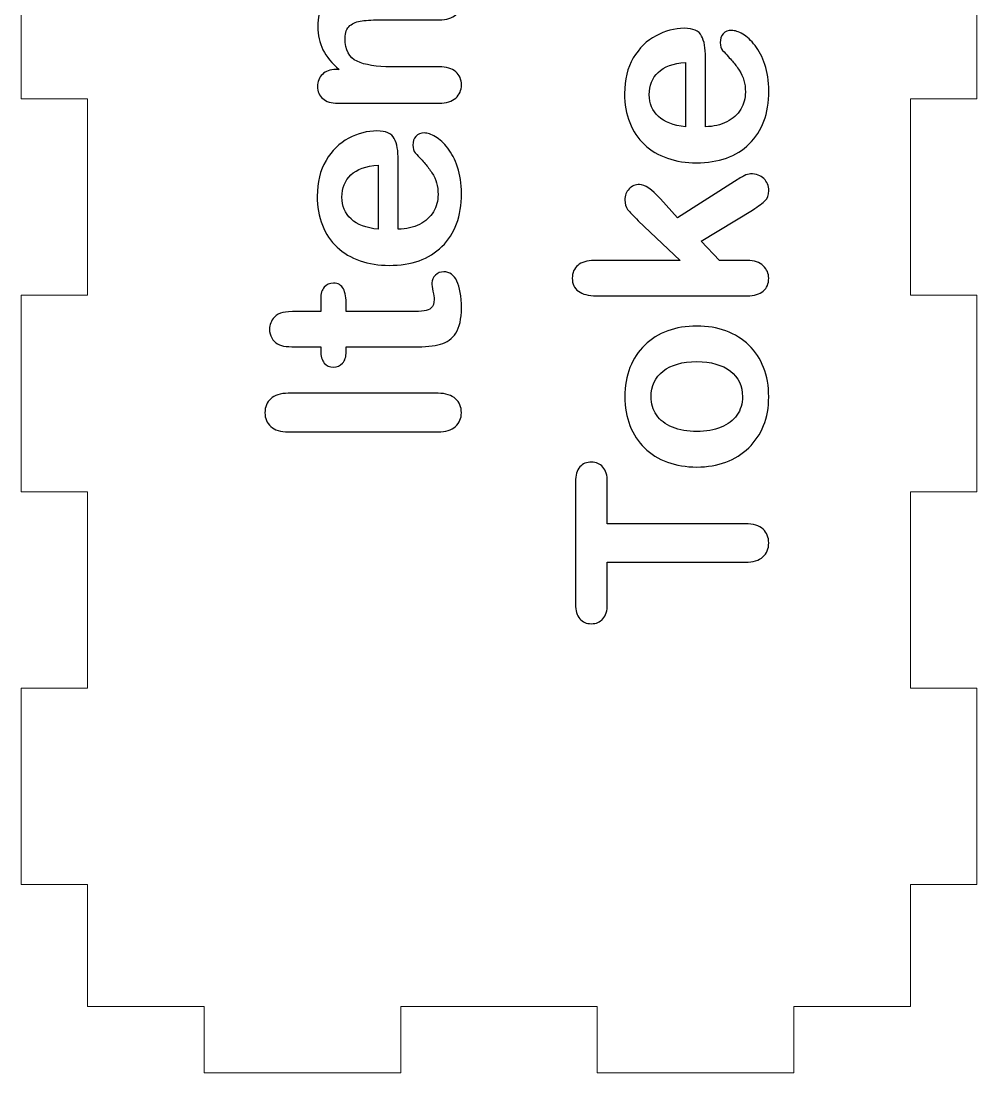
# Model space of a CAD drawing. Header units: inches. Extents: x -11.2 to 11.8, y -8.6 to 8.5.
# Drawn here: x -0.771 to 1.029, y 5.107 to 7.089 of the extents above; entities that cross this region are included whole.
import ezdxf

# ---------------------------------------------------------------- set-up
doc = ezdxf.new("R2010")
doc.units = ezdxf.units.IN
doc.header["$MEASUREMENT"] = 0
doc.layers.add('Tiny token holder', color=7, linetype='Continuous')

msp = doc.modelspace()

# ---------------------------------------------------------------- linework, layer by layer
at = {"layer": 'Tiny token holder', "color": 240, "lineweight": 9}
msp.add_open_spline([(-0.4259, 5.2321), (-0.4259, 5.2321), (-0.4259, 5.1071), (-0.4259, 5.1071), (-0.4259, 5.1071), (-0.4259, 5.1071), (-0.0559, 5.1071), (-0.0559, 5.1071), (-0.0559, 5.1071), (-0.0559, 5.1071), (-0.0559, 5.2321), (-0.0559, 5.2321), (-0.0559, 5.2321), (-0.0559, 5.2321), (0.3141, 5.2321), (0.3141, 5.2321), (0.3141, 5.2321), (0.3141, 5.2321), (0.3141, 5.1071), (0.3141, 5.1071), (0.3141, 5.1071), (0.3141, 5.1071), (0.6841, 5.1071), (0.6841, 5.1071), (0.6841, 5.1071), (0.6841, 5.1071), (0.6841, 5.2321), (0.6841, 5.2321), (0.6841, 5.2321), (0.6841, 5.2321), (0.9041, 5.2321), (0.9041, 5.2321), (0.9041, 5.2321), (0.9041, 5.2321), (0.9041, 5.4621), (0.9041, 5.4621), (0.9041, 5.4621), (0.9041, 5.4621), (1.0291, 5.4621), (1.0291, 5.4621), (1.0291, 5.4621), (1.0291, 5.4621), (1.0291, 5.8321), (1.0291, 5.8321), (1.0291, 5.8321), (1.0291, 5.8321), (0.9041, 5.8321), (0.9041, 5.8321), (0.9041, 5.8321), (0.9041, 5.8321), (0.9041, 6.2021), (0.9041, 6.2021), (0.9041, 6.2021), (0.9041, 6.2021), (1.0291, 6.2021), (1.0291, 6.2021), (1.0291, 6.2021), (1.0291, 6.2021), (1.0291, 6.5721), (1.0291, 6.5721), (1.0291, 6.5721), (1.0291, 6.5721), (0.9041, 6.5721), (0.9041, 6.5721), (0.9041, 6.5721), (0.9041, 6.5721), (0.9041, 6.9421), (0.9041, 6.9421), (0.9041, 6.9421), (0.9041, 6.9421), (1.0291, 6.9421), (1.0291, 6.9421), (1.0291, 6.9421), (1.0291, 6.9421), (1.0291, 7.3121), (1.0291, 7.3121), (1.0291, 7.3121), (1.0291, 7.3121), (0.9041, 7.3121), (0.9041, 7.3121), (0.9041, 7.3121), (0.9041, 7.3121), (0.9041, 7.6821), (0.9041, 7.6821), (0.9041, 7.6821), (0.9041, 7.6821), (1.0291, 7.6821), (1.0291, 7.6821), (1.0291, 7.6821), (1.0291, 7.6821), (1.0291, 8.0521), (1.0291, 8.0521), (1.0291, 8.0521), (1.0291, 8.0521), (0.9041, 8.0521), (0.9041, 8.0521), (0.9041, 8.0521), (0.9041, 8.0521), (0.9041, 8.2821), (0.9041, 8.2821), (0.9041, 8.2821), (0.9041, 8.2821), (0.6841, 8.2821), (0.6841, 8.2821), (0.6841, 8.2821), (0.6841, 8.2821), (0.6841, 8.4071), (0.6841, 8.4071), (0.6841, 8.4071), (0.6841, 8.4071), (0.3141, 8.4071), (0.3141, 8.4071), (0.3141, 8.4071), (0.3141, 8.4071), (0.3141, 8.2821), (0.3141, 8.2821), (0.3141, 8.2821), (0.3141, 8.2821), (-0.0559, 8.2821), (-0.0559, 8.2821), (-0.0559, 8.2821), (-0.0559, 8.2821), (-0.0559, 8.4071), (-0.0559, 8.4071), (-0.0559, 8.4071), (-0.0559, 8.4071), (-0.4259, 8.4071), (-0.4259, 8.4071), (-0.4259, 8.4071), (-0.4259, 8.4071), (-0.4259, 8.2821), (-0.4259, 8.2821), (-0.4259, 8.2821), (-0.4259, 8.2821), (-0.6459, 8.2821), (-0.6459, 8.2821), (-0.6459, 8.2821), (-0.6459, 8.2821), (-0.6459, 8.0521), (-0.6459, 8.0521), (-0.6459, 8.0521), (-0.6459, 8.0521), (-0.7709, 8.0521), (-0.7709, 8.0521), (-0.7709, 8.0521), (-0.7709, 8.0521), (-0.7709, 7.6821), (-0.7709, 7.6821), (-0.7709, 7.6821), (-0.7709, 7.6821), (-0.6459, 7.6821), (-0.6459, 7.6821), (-0.6459, 7.6821), (-0.6459, 7.6821), (-0.6459, 7.3121), (-0.6459, 7.3121), (-0.6459, 7.3121), (-0.6459, 7.3121), (-0.7709, 7.3121), (-0.7709, 7.3121), (-0.7709, 7.3121), (-0.7709, 7.3121), (-0.7709, 6.9421), (-0.7709, 6.9421), (-0.7709, 6.9421), (-0.7709, 6.9421), (-0.6459, 6.9421), (-0.6459, 6.9421), (-0.6459, 6.9421), (-0.6459, 6.9421), (-0.6459, 6.5721), (-0.6459, 6.5721), (-0.6459, 6.5721), (-0.6459, 6.5721), (-0.7709, 6.5721), (-0.7709, 6.5721), (-0.7709, 6.5721), (-0.7709, 6.5721), (-0.7709, 6.2021), (-0.7709, 6.2021), (-0.7709, 6.2021), (-0.7709, 6.2021), (-0.6459, 6.2021), (-0.6459, 6.2021), (-0.6459, 6.2021), (-0.6459, 6.2021), (-0.6459, 5.8321), (-0.6459, 5.8321), (-0.6459, 5.8321), (-0.6459, 5.8321), (-0.7709, 5.8321), (-0.7709, 5.8321), (-0.7709, 5.8321), (-0.7709, 5.8321), (-0.7709, 5.4621), (-0.7709, 5.4621), (-0.7709, 5.4621), (-0.7709, 5.4621), (-0.6459, 5.4621), (-0.6459, 5.4621), (-0.6459, 5.4621), (-0.6459, 5.4621), (-0.6459, 5.2321), (-0.6459, 5.2321), (-0.6459, 5.2321), (-0.6459, 5.2321), (-0.4259, 5.2321), (-0.4259, 5.2321)], degree=3, knots=[0, 0, 0, 0, 0.018868, 0.018868, 0.018868, 0.018868, 0.037736, 0.037736, 0.037736, 0.037736, 0.056604, 0.056604, 0.056604, 0.056604, 0.075472, 0.075472, 0.075472, 0.075472, 0.09434, 0.09434, 0.09434, 0.09434, 0.113208, 0.113208, 0.113208, 0.113208, 0.132075, 0.132075, 0.132075, 0.132075, 0.150943, 0.150943, 0.150943, 0.150943, 0.169811, 0.169811, 0.169811, 0.169811, 0.188679, 0.188679, 0.188679, 0.188679, 0.207547, 0.207547, 0.207547, 0.207547, 0.226415, 0.226415, 0.226415, 0.226415, 0.245283, 0.245283, 0.245283, 0.245283, 0.264151, 0.264151, 0.264151, 0.264151, 0.283019, 0.283019, 0.283019, 0.283019, 0.301887, 0.301887, 0.301887, 0.301887, 0.320755, 0.320755, 0.320755, 0.320755, 0.339623, 0.339623, 0.339623, 0.339623, 0.358491, 0.358491, 0.358491, 0.358491, 0.377358, 0.377358, 0.377358, 0.377358, 0.396226, 0.396226, 0.396226, 0.396226, 0.415094, 0.415094, 0.415094, 0.415094, 0.433962, 0.433962, 0.433962, 0.433962, 0.45283, 0.45283, 0.45283, 0.45283, 0.471698, 0.471698, 0.471698, 0.471698, 0.490566, 0.490566, 0.490566, 0.490566, 0.509434, 0.509434, 0.509434, 0.509434, 0.528302, 0.528302, 0.528302, 0.528302, 0.54717, 0.54717, 0.54717, 0.54717, 0.566038, 0.566038, 0.566038, 0.566038, 0.584906, 0.584906, 0.584906, 0.584906, 0.603774, 0.603774, 0.603774, 0.603774, 0.622642, 0.622642, 0.622642, 0.622642, 0.641509, 0.641509, 0.641509, 0.641509, 0.660377, 0.660377, 0.660377, 0.660377, 0.679245, 0.679245, 0.679245, 0.679245, 0.698113, 0.698113, 0.698113, 0.698113, 0.716981, 0.716981, 0.716981, 0.716981, 0.735849, 0.735849, 0.735849, 0.735849, 0.754717, 0.754717, 0.754717, 0.754717, 0.773585, 0.773585, 0.773585, 0.773585, 0.792453, 0.792453, 0.792453, 0.792453, 0.811321, 0.811321, 0.811321, 0.811321, 0.830189, 0.830189, 0.830189, 0.830189, 0.849057, 0.849057, 0.849057, 0.849057, 0.867925, 0.867925, 0.867925, 0.867925, 0.886792, 0.886792, 0.886792, 0.886792, 0.90566, 0.90566, 0.90566, 0.90566, 0.924528, 0.924528, 0.924528, 0.924528, 0.943396, 0.943396, 0.943396, 0.943396, 0.962264, 0.962264, 0.962264, 0.962264, 1, 1, 1, 1], dxfattribs=at)
at = {"layer": 'Tiny token holder', "color": 250}
for points, knots in [([(-0.0723, 7.1595), (-0.0723, 7.1595), (0.0163, 7.1595), (0.0163, 7.1595), (0.0163, 7.1595), (0.0303, 7.1595), (0.0408, 7.1563), (0.0478, 7.15), (0.0478, 7.15), (0.0548, 7.1437), (0.0583, 7.1352), (0.0583, 7.1249), (0.0583, 7.1249), (0.0583, 7.1148), (0.0548, 7.1067), (0.0478, 7.1004), (0.0478, 7.1004), (0.0408, 7.0942), (0.0303, 7.091), (0.0163, 7.091), (0.0163, 7.091), (0.0163, 7.091), (-0.0898, 7.091), (-0.0898, 7.091), (-0.0898, 7.091), (-0.1067, 7.091), (-0.1197, 7.0904), (-0.1289, 7.0892), (-0.1289, 7.0892), (-0.1382, 7.0882), (-0.1458, 7.0851), (-0.1518, 7.08), (-0.1518, 7.08), (-0.1577, 7.0749), (-0.1607, 7.067), (-0.1607, 7.056), (-0.1607, 7.056), (-0.1607, 7.0342), (-0.1532, 7.0198), (-0.1382, 7.0129), (-0.1382, 7.0129), (-0.1233, 7.006), (-0.1018, 7.0025), (-0.0738, 7.0025), (-0.0738, 7.0025), (-0.0738, 7.0025), (0.0163, 7.0025), (0.0163, 7.0025), (0.0163, 7.0025), (0.0302, 7.0025), (0.0407, 6.9993), (0.0477, 6.9931), (0.0477, 6.9931), (0.0548, 6.9868), (0.0583, 6.9786), (0.0583, 6.9684), (0.0583, 6.9684), (0.0583, 6.9583), (0.0548, 6.9501), (0.0477, 6.9437), (0.0477, 6.9437), (0.0407, 6.9372), (0.0302, 6.934), (0.0163, 6.934), (0.0163, 6.934), (0.0163, 6.934), (-0.1743, 6.934), (-0.1743, 6.934), (-0.1743, 6.934), (-0.1868, 6.934), (-0.1964, 6.9369), (-0.2029, 6.9427), (-0.2029, 6.9427), (-0.2094, 6.9484), (-0.2127, 6.956), (-0.2127, 6.9654), (-0.2127, 6.9654), (-0.2127, 6.9746), (-0.2096, 6.9822), (-0.2035, 6.9882), (-0.2035, 6.9882), (-0.1974, 6.9943), (-0.189, 6.9974), (-0.1783, 6.9974), (-0.1783, 6.9974), (-0.1783, 6.9974), (-0.1719, 6.9974), (-0.1719, 6.9974), (-0.1719, 6.9974), (-0.1858, 7.0089), (-0.1959, 7.0213), (-0.2024, 7.0345), (-0.2024, 7.0345), (-0.2089, 7.0477), (-0.2122, 7.0623), (-0.2122, 7.0784), (-0.2122, 7.0784), (-0.2122, 7.0952), (-0.2088, 7.1096), (-0.2022, 7.1217), (-0.2022, 7.1217), (-0.1955, 7.1337), (-0.1854, 7.1437), (-0.1719, 7.1514), (-0.1719, 7.1514), (-0.1856, 7.1627), (-0.1957, 7.1747), (-0.2023, 7.1876), (-0.2023, 7.1876), (-0.2088, 7.2004), (-0.2122, 7.2147), (-0.2122, 7.2303), (-0.2122, 7.2303), (-0.2122, 7.2486), (-0.2086, 7.2642), (-0.2014, 7.2774), (-0.2014, 7.2774), (-0.1943, 7.2906), (-0.184, 7.3005), (-0.1707, 7.307), (-0.1707, 7.307), (-0.1587, 7.3127), (-0.1397, 7.3155), (-0.1138, 7.3155), (-0.1138, 7.3155), (-0.1138, 7.3155), (0.0163, 7.3155), (0.0163, 7.3155), (0.0163, 7.3155), (0.0303, 7.3155), (0.0408, 7.3123), (0.0478, 7.306), (0.0478, 7.306), (0.0548, 7.2997), (0.0583, 7.2912), (0.0583, 7.2809), (0.0583, 7.2809), (0.0583, 7.2708), (0.0548, 7.2626), (0.0477, 7.2562), (0.0477, 7.2562), (0.0407, 7.2497), (0.0302, 7.2465), (0.0163, 7.2465), (0.0163, 7.2465), (0.0163, 7.2465), (-0.0958, 7.2465), (-0.0958, 7.2465), (-0.0958, 7.2465), (-0.1101, 7.2465), (-0.1215, 7.2459), (-0.1302, 7.2447), (-0.1302, 7.2447), (-0.1388, 7.2434), (-0.146, 7.2402), (-0.1519, 7.2347), (-0.1519, 7.2347), (-0.1578, 7.2294), (-0.1607, 7.2212), (-0.1607, 7.2103), (-0.1607, 7.2103), (-0.1607, 7.2015), (-0.1581, 7.1932), (-0.1528, 7.1852), (-0.1528, 7.1852), (-0.1477, 7.1774), (-0.1407, 7.1712), (-0.1318, 7.1668), (-0.1318, 7.1668), (-0.1206, 7.1619), (-0.1008, 7.1595), (-0.0723, 7.1595)], [0, 0, 0, 0, 0.022727, 0.022727, 0.022727, 0.022727, 0.045455, 0.045455, 0.045455, 0.045455, 0.068182, 0.068182, 0.068182, 0.068182, 0.090909, 0.090909, 0.090909, 0.090909, 0.113636, 0.113636, 0.113636, 0.113636, 0.136364, 0.136364, 0.136364, 0.136364, 0.159091, 0.159091, 0.159091, 0.159091, 0.181818, 0.181818, 0.181818, 0.181818, 0.204545, 0.204545, 0.204545, 0.204545, 0.227273, 0.227273, 0.227273, 0.227273, 0.25, 0.25, 0.25, 0.25, 0.272727, 0.272727, 0.272727, 0.272727, 0.295455, 0.295455, 0.295455, 0.295455, 0.318182, 0.318182, 0.318182, 0.318182, 0.340909, 0.340909, 0.340909, 0.340909, 0.363636, 0.363636, 0.363636, 0.363636, 0.386364, 0.386364, 0.386364, 0.386364, 0.409091, 0.409091, 0.409091, 0.409091, 0.431818, 0.431818, 0.431818, 0.431818, 0.454545, 0.454545, 0.454545, 0.454545, 0.477273, 0.477273, 0.477273, 0.477273, 0.5, 0.5, 0.5, 0.5, 0.522727, 0.522727, 0.522727, 0.522727, 0.545455, 0.545455, 0.545455, 0.545455, 0.568182, 0.568182, 0.568182, 0.568182, 0.590909, 0.590909, 0.590909, 0.590909, 0.613636, 0.613636, 0.613636, 0.613636, 0.636364, 0.636364, 0.636364, 0.636364, 0.659091, 0.659091, 0.659091, 0.659091, 0.681818, 0.681818, 0.681818, 0.681818, 0.704545, 0.704545, 0.704545, 0.704545, 0.727273, 0.727273, 0.727273, 0.727273, 0.75, 0.75, 0.75, 0.75, 0.772727, 0.772727, 0.772727, 0.772727, 0.795455, 0.795455, 0.795455, 0.795455, 0.818182, 0.818182, 0.818182, 0.818182, 0.840909, 0.840909, 0.840909, 0.840909, 0.863636, 0.863636, 0.863636, 0.863636, 0.886364, 0.886364, 0.886364, 0.886364, 0.909091, 0.909091, 0.909091, 0.909091, 0.931818, 0.931818, 0.931818, 0.931818, 0.954545, 0.954545, 0.954545, 0.954545, 1, 1, 1, 1]), ([(0.518, 7.02), (0.518, 7.02), (0.518, 6.8896), (0.518, 6.8896), (0.518, 6.8896), (0.5332, 6.8898), (0.5465, 6.8929), (0.5581, 6.8988), (0.5581, 6.8988), (0.5697, 6.9047), (0.5783, 6.9126), (0.5842, 6.9225), (0.5842, 6.9225), (0.5901, 6.9323), (0.593, 6.9432), (0.593, 6.955), (0.593, 6.955), (0.593, 6.963), (0.5921, 6.9703), (0.5902, 6.9769), (0.5902, 6.9769), (0.5883, 6.9835), (0.5854, 6.9899), (0.5814, 6.996), (0.5814, 6.996), (0.5774, 7.0023), (0.5732, 7.008), (0.5686, 7.0131), (0.5686, 7.0131), (0.564, 7.0184), (0.5578, 7.0251), (0.55, 7.0335), (0.55, 7.0335), (0.5471, 7.0369), (0.5456, 7.0417), (0.5456, 7.048), (0.5456, 7.048), (0.5456, 7.0549), (0.5475, 7.0605), (0.5512, 7.0647), (0.5512, 7.0647), (0.5549, 7.0689), (0.5602, 7.071), (0.5671, 7.071), (0.5671, 7.071), (0.5731, 7.071), (0.5801, 7.0686), (0.5882, 7.064), (0.5882, 7.064), (0.5962, 7.0592), (0.6039, 7.0521), (0.6112, 7.0425), (0.6112, 7.0425), (0.6187, 7.033), (0.6248, 7.0211), (0.6297, 7.0067), (0.6297, 7.0067), (0.6346, 6.9923), (0.637, 6.9757), (0.637, 6.957), (0.637, 6.957), (0.637, 6.9142), (0.6248, 6.881), (0.6004, 6.8572), (0.6004, 6.8572), (0.576, 6.8335), (0.5428, 6.8216), (0.501, 6.8216), (0.501, 6.8216), (0.4813, 6.8216), (0.463, 6.8245), (0.4462, 6.8304), (0.4462, 6.8304), (0.4293, 6.8362), (0.4149, 6.8448), (0.4028, 6.856), (0.4028, 6.856), (0.3908, 6.8672), (0.3816, 6.881), (0.3752, 6.8975), (0.3752, 6.8975), (0.3687, 6.9139), (0.3655, 6.9321), (0.3655, 6.9521), (0.3655, 6.9521), (0.3655, 6.9782), (0.371, 7.0005), (0.382, 7.0191), (0.382, 7.0191), (0.393, 7.0378), (0.4072, 7.0517), (0.4247, 7.061), (0.4247, 7.061), (0.4421, 7.0703), (0.4598, 7.075), (0.4779, 7.075), (0.4779, 7.075), (0.4947, 7.075), (0.5056, 7.0701), (0.5106, 7.0605), (0.5106, 7.0605), (0.5155, 7.051), (0.518, 7.0375), (0.518, 7.02)], [0, 0, 0, 0, 0.037037, 0.037037, 0.037037, 0.037037, 0.074074, 0.074074, 0.074074, 0.074074, 0.111111, 0.111111, 0.111111, 0.111111, 0.148148, 0.148148, 0.148148, 0.148148, 0.185185, 0.185185, 0.185185, 0.185185, 0.222222, 0.222222, 0.222222, 0.222222, 0.259259, 0.259259, 0.259259, 0.259259, 0.296296, 0.296296, 0.296296, 0.296296, 0.333333, 0.333333, 0.333333, 0.333333, 0.37037, 0.37037, 0.37037, 0.37037, 0.407407, 0.407407, 0.407407, 0.407407, 0.444444, 0.444444, 0.444444, 0.444444, 0.481481, 0.481481, 0.481481, 0.481481, 0.518519, 0.518519, 0.518519, 0.518519, 0.555556, 0.555556, 0.555556, 0.555556, 0.592593, 0.592593, 0.592593, 0.592593, 0.62963, 0.62963, 0.62963, 0.62963, 0.666667, 0.666667, 0.666667, 0.666667, 0.703704, 0.703704, 0.703704, 0.703704, 0.740741, 0.740741, 0.740741, 0.740741, 0.777778, 0.777778, 0.777778, 0.777778, 0.814815, 0.814815, 0.814815, 0.814815, 0.851852, 0.851852, 0.851852, 0.851852, 0.888889, 0.888889, 0.888889, 0.888889, 0.925926, 0.925926, 0.925926, 0.925926, 1, 1, 1, 1]), ([(0.48, 6.8896), (0.48, 6.8896), (0.48, 7.0105), (0.48, 7.0105), (0.48, 7.0105), (0.4572, 7.0089), (0.4402, 7.0027), (0.4289, 6.992), (0.4289, 6.992), (0.4177, 6.9814), (0.412, 6.9674), (0.412, 6.95), (0.412, 6.95), (0.412, 6.9333), (0.4177, 6.9197), (0.4292, 6.909), (0.4292, 6.909), (0.4407, 6.8984), (0.4576, 6.8919), (0.48, 6.8896)], [0, 0, 0, 0, 0.166667, 0.166667, 0.166667, 0.166667, 0.333333, 0.333333, 0.333333, 0.333333, 0.5, 0.5, 0.5, 0.5, 0.666667, 0.666667, 0.666667, 0.666667, 1, 1, 1, 1]), ([(-0.0607, 6.8268), (-0.0607, 6.8268), (-0.0607, 6.6964), (-0.0607, 6.6964), (-0.0607, 6.6964), (-0.0455, 6.6966), (-0.0322, 6.6997), (-0.0206, 6.7056), (-0.0206, 6.7056), (-0.009, 6.7115), (-0.0003, 6.7194), (0.0055, 6.7292), (0.0055, 6.7292), (0.0114, 6.7391), (0.0143, 6.75), (0.0143, 6.7618), (0.0143, 6.7618), (0.0143, 6.7698), (0.0134, 6.7771), (0.0115, 6.7837), (0.0115, 6.7837), (0.0097, 6.7903), (0.0067, 6.7967), (0.0027, 6.8028), (0.0027, 6.8028), (-0.0013, 6.8091), (-0.0055, 6.8147), (-0.0101, 6.8199), (-0.0101, 6.8199), (-0.0147, 6.8252), (-0.0208, 6.8319), (-0.0287, 6.8402), (-0.0287, 6.8402), (-0.0316, 6.8437), (-0.0331, 6.8485), (-0.0331, 6.8548), (-0.0331, 6.8548), (-0.0331, 6.8617), (-0.0312, 6.8672), (-0.0274, 6.8715), (-0.0274, 6.8715), (-0.0238, 6.8757), (-0.0184, 6.8778), (-0.0116, 6.8778), (-0.0116, 6.8778), (-0.0056, 6.8778), (0.0014, 6.8754), (0.0095, 6.8707), (0.0095, 6.8707), (0.0175, 6.866), (0.0252, 6.8589), (0.0326, 6.8493), (0.0326, 6.8493), (0.04, 6.8398), (0.0462, 6.8279), (0.051, 6.8135), (0.051, 6.8135), (0.0559, 6.7991), (0.0583, 6.7825), (0.0583, 6.7638), (0.0583, 6.7638), (0.0583, 6.721), (0.0462, 6.6877), (0.0217, 6.664), (0.0217, 6.664), (-0.0027, 6.6402), (-0.0358, 6.6284), (-0.0777, 6.6284), (-0.0777, 6.6284), (-0.0973, 6.6284), (-0.1157, 6.6313), (-0.1325, 6.6372), (-0.1325, 6.6372), (-0.1493, 6.643), (-0.1638, 6.6516), (-0.1758, 6.6627), (-0.1758, 6.6627), (-0.1878, 6.674), (-0.1971, 6.6878), (-0.2035, 6.7042), (-0.2035, 6.7042), (-0.2099, 6.7207), (-0.2132, 6.7389), (-0.2132, 6.7589), (-0.2132, 6.7589), (-0.2132, 6.785), (-0.2077, 6.8073), (-0.1967, 6.8259), (-0.1967, 6.8259), (-0.1857, 6.8446), (-0.1714, 6.8585), (-0.154, 6.8678), (-0.154, 6.8678), (-0.1366, 6.8771), (-0.1188, 6.8817), (-0.1008, 6.8817), (-0.1008, 6.8817), (-0.084, 6.8817), (-0.0731, 6.8769), (-0.0681, 6.8673), (-0.0681, 6.8673), (-0.0632, 6.8577), (-0.0607, 6.8442), (-0.0607, 6.8268)], [0, 0, 0, 0, 0.037037, 0.037037, 0.037037, 0.037037, 0.074074, 0.074074, 0.074074, 0.074074, 0.111111, 0.111111, 0.111111, 0.111111, 0.148148, 0.148148, 0.148148, 0.148148, 0.185185, 0.185185, 0.185185, 0.185185, 0.222222, 0.222222, 0.222222, 0.222222, 0.259259, 0.259259, 0.259259, 0.259259, 0.296296, 0.296296, 0.296296, 0.296296, 0.333333, 0.333333, 0.333333, 0.333333, 0.37037, 0.37037, 0.37037, 0.37037, 0.407407, 0.407407, 0.407407, 0.407407, 0.444444, 0.444444, 0.444444, 0.444444, 0.481481, 0.481481, 0.481481, 0.481481, 0.518519, 0.518519, 0.518519, 0.518519, 0.555556, 0.555556, 0.555556, 0.555556, 0.592593, 0.592593, 0.592593, 0.592593, 0.62963, 0.62963, 0.62963, 0.62963, 0.666667, 0.666667, 0.666667, 0.666667, 0.703704, 0.703704, 0.703704, 0.703704, 0.740741, 0.740741, 0.740741, 0.740741, 0.777778, 0.777778, 0.777778, 0.777778, 0.814815, 0.814815, 0.814815, 0.814815, 0.851852, 0.851852, 0.851852, 0.851852, 0.888889, 0.888889, 0.888889, 0.888889, 0.925926, 0.925926, 0.925926, 0.925926, 1, 1, 1, 1]), ([(-0.0987, 6.6964), (-0.0987, 6.6964), (-0.0987, 6.8172), (-0.0987, 6.8172), (-0.0987, 6.8172), (-0.1214, 6.8157), (-0.1384, 6.8095), (-0.1498, 6.7988), (-0.1498, 6.7988), (-0.161, 6.7882), (-0.1667, 6.7742), (-0.1667, 6.7567), (-0.1667, 6.7567), (-0.1667, 6.7401), (-0.1609, 6.7265), (-0.1495, 6.7158), (-0.1495, 6.7158), (-0.138, 6.7052), (-0.1211, 6.6987), (-0.0987, 6.6964)], [0, 0, 0, 0, 0.166667, 0.166667, 0.166667, 0.166667, 0.333333, 0.333333, 0.333333, 0.333333, 0.5, 0.5, 0.5, 0.5, 0.666667, 0.666667, 0.666667, 0.666667, 1, 1, 1, 1]), ([(0.6065, 6.7326), (0.6065, 6.7326), (0.51, 6.6738), (0.51, 6.6738), (0.51, 6.6738), (0.51, 6.6738), (0.5441, 6.6376), (0.5441, 6.6376), (0.5441, 6.6376), (0.5441, 6.6376), (0.597, 6.6376), (0.597, 6.6376), (0.597, 6.6376), (0.6098, 6.6376), (0.6197, 6.6342), (0.6267, 6.6275), (0.6267, 6.6275), (0.6336, 6.6207), (0.637, 6.613), (0.637, 6.6041), (0.637, 6.6041), (0.637, 6.5939), (0.6336, 6.5858), (0.6267, 6.58), (0.6267, 6.58), (0.6199, 6.574), (0.6098, 6.5711), (0.5965, 6.5711), (0.5965, 6.5711), (0.5965, 6.5711), (0.3124, 6.5711), (0.3124, 6.5711), (0.3124, 6.5711), (0.2976, 6.5711), (0.2863, 6.574), (0.2786, 6.5797), (0.2786, 6.5797), (0.2708, 6.5854), (0.267, 6.5935), (0.267, 6.6041), (0.267, 6.6041), (0.267, 6.6144), (0.2705, 6.6225), (0.2775, 6.6285), (0.2775, 6.6285), (0.2845, 6.6346), (0.2948, 6.6376), (0.3085, 6.6376), (0.3085, 6.6376), (0.3085, 6.6376), (0.47, 6.6376), (0.47, 6.6376), (0.47, 6.6376), (0.47, 6.6376), (0.3914, 6.7125), (0.3914, 6.7125), (0.3914, 6.7125), (0.3817, 6.7219), (0.3749, 6.729), (0.3713, 6.7338), (0.3713, 6.7338), (0.3677, 6.7387), (0.366, 6.7446), (0.366, 6.7516), (0.366, 6.7516), (0.366, 6.76), (0.3687, 6.7669), (0.3739, 6.7724), (0.3739, 6.7724), (0.3792, 6.778), (0.3858, 6.7807), (0.3938, 6.7807), (0.3938, 6.7807), (0.4036, 6.7807), (0.4166, 6.7716), (0.4329, 6.7536), (0.4329, 6.7536), (0.4329, 6.7536), (0.4653, 6.7182), (0.4653, 6.7182), (0.4653, 6.7182), (0.4653, 6.7182), (0.5727, 6.7865), (0.5727, 6.7865), (0.5727, 6.7865), (0.5807, 6.7916), (0.5868, 6.7952), (0.591, 6.7974), (0.591, 6.7974), (0.5952, 6.7996), (0.5991, 6.8007), (0.6028, 6.8007), (0.6028, 6.8007), (0.6134, 6.8007), (0.6217, 6.7978), (0.6278, 6.792), (0.6278, 6.792), (0.6339, 6.7863), (0.637, 6.7786), (0.637, 6.7692), (0.637, 6.7692), (0.637, 6.761), (0.6348, 6.7548), (0.6304, 6.7505), (0.6304, 6.7505), (0.626, 6.746), (0.6181, 6.7401), (0.6065, 6.7326)], [0, 0, 0, 0, 0.035714, 0.035714, 0.035714, 0.035714, 0.071429, 0.071429, 0.071429, 0.071429, 0.107143, 0.107143, 0.107143, 0.107143, 0.142857, 0.142857, 0.142857, 0.142857, 0.178571, 0.178571, 0.178571, 0.178571, 0.214286, 0.214286, 0.214286, 0.214286, 0.25, 0.25, 0.25, 0.25, 0.285714, 0.285714, 0.285714, 0.285714, 0.321429, 0.321429, 0.321429, 0.321429, 0.357143, 0.357143, 0.357143, 0.357143, 0.392857, 0.392857, 0.392857, 0.392857, 0.428571, 0.428571, 0.428571, 0.428571, 0.464286, 0.464286, 0.464286, 0.464286, 0.5, 0.5, 0.5, 0.5, 0.535714, 0.535714, 0.535714, 0.535714, 0.571429, 0.571429, 0.571429, 0.571429, 0.607143, 0.607143, 0.607143, 0.607143, 0.642857, 0.642857, 0.642857, 0.642857, 0.678571, 0.678571, 0.678571, 0.678571, 0.714286, 0.714286, 0.714286, 0.714286, 0.75, 0.75, 0.75, 0.75, 0.785714, 0.785714, 0.785714, 0.785714, 0.821429, 0.821429, 0.821429, 0.821429, 0.857143, 0.857143, 0.857143, 0.857143, 0.892857, 0.892857, 0.892857, 0.892857, 0.928571, 0.928571, 0.928571, 0.928571, 1, 1, 1, 1]), ([(-0.2067, 6.4676), (-0.2067, 6.4676), (-0.2067, 6.4749), (-0.2067, 6.4749), (-0.2067, 6.4749), (-0.2067, 6.4749), (-0.2468, 6.4749), (-0.2468, 6.4749), (-0.2468, 6.4749), (-0.2575, 6.4749), (-0.2659, 6.4752), (-0.272, 6.4757), (-0.272, 6.4757), (-0.2782, 6.4763), (-0.2834, 6.4779), (-0.2878, 6.4805), (-0.2878, 6.4805), (-0.2923, 6.4831), (-0.2961, 6.4868), (-0.2989, 6.4917), (-0.2989, 6.4917), (-0.3018, 6.4966), (-0.3032, 6.502), (-0.3032, 6.5081), (-0.3032, 6.5081), (-0.3032, 6.5165), (-0.3, 6.5241), (-0.2937, 6.5309), (-0.2937, 6.5309), (-0.2894, 6.5355), (-0.2843, 6.5383), (-0.2781, 6.5396), (-0.2781, 6.5396), (-0.272, 6.5408), (-0.2633, 6.5414), (-0.2521, 6.5414), (-0.2521, 6.5414), (-0.2521, 6.5414), (-0.2067, 6.5414), (-0.2067, 6.5414), (-0.2067, 6.5414), (-0.2067, 6.5414), (-0.2067, 6.5658), (-0.2067, 6.5658), (-0.2067, 6.5658), (-0.2067, 6.5752), (-0.2044, 6.5825), (-0.2, 6.5874), (-0.2, 6.5874), (-0.1955, 6.5924), (-0.1898, 6.5949), (-0.1828, 6.5949), (-0.1828, 6.5949), (-0.1738, 6.5949), (-0.1676, 6.5913), (-0.164, 6.5842), (-0.164, 6.5842), (-0.1604, 6.5772), (-0.1587, 6.5671), (-0.1587, 6.5538), (-0.1587, 6.5538), (-0.1587, 6.5538), (-0.1587, 6.5414), (-0.1587, 6.5414), (-0.1587, 6.5414), (-0.1587, 6.5414), (-0.0362, 6.5414), (-0.0362, 6.5414), (-0.0362, 6.5414), (-0.0258, 6.5414), (-0.0177, 6.5417), (-0.0121, 6.5425), (-0.0121, 6.5425), (-0.0065, 6.5432), (-0.0019, 6.5452), (0.0016, 6.5483), (0.0016, 6.5483), (0.0051, 6.5516), (0.0068, 6.5567), (0.0068, 6.5639), (0.0068, 6.5639), (0.0068, 6.5677), (0.0062, 6.5731), (0.0047, 6.5797), (0.0047, 6.5797), (0.0034, 6.5864), (0.0027, 6.5917), (0.0027, 6.5953), (0.0027, 6.5953), (0.0027, 6.6007), (0.0048, 6.6056), (0.0092, 6.6099), (0.0092, 6.6099), (0.0135, 6.6142), (0.0188, 6.6163), (0.0252, 6.6163), (0.0252, 6.6163), (0.0359, 6.6163), (0.0441, 6.6105), (0.0497, 6.5988), (0.0497, 6.5988), (0.0555, 6.5871), (0.0583, 6.5702), (0.0583, 6.5482), (0.0583, 6.5482), (0.0583, 6.5274), (0.0548, 6.5117), (0.0478, 6.501), (0.0478, 6.501), (0.0408, 6.4902), (0.0312, 6.4832), (0.0187, 6.4799), (0.0187, 6.4799), (0.0064, 6.4766), (-0.0101, 6.4749), (-0.0308, 6.4749), (-0.0308, 6.4749), (-0.0308, 6.4749), (-0.1587, 6.4749), (-0.1587, 6.4749), (-0.1587, 6.4749), (-0.1587, 6.4749), (-0.1587, 6.4662), (-0.1587, 6.4662), (-0.1587, 6.4662), (-0.1587, 6.4565), (-0.1609, 6.4492), (-0.1655, 6.4442), (-0.1655, 6.4442), (-0.17, 6.4391), (-0.1758, 6.4366), (-0.1828, 6.4366), (-0.1828, 6.4366), (-0.1898, 6.4366), (-0.1955, 6.4392), (-0.2, 6.4445), (-0.2, 6.4445), (-0.2044, 6.4498), (-0.2067, 6.4575), (-0.2067, 6.4676)], [0, 0, 0, 0, 0.027778, 0.027778, 0.027778, 0.027778, 0.055556, 0.055556, 0.055556, 0.055556, 0.083333, 0.083333, 0.083333, 0.083333, 0.111111, 0.111111, 0.111111, 0.111111, 0.138889, 0.138889, 0.138889, 0.138889, 0.166667, 0.166667, 0.166667, 0.166667, 0.194444, 0.194444, 0.194444, 0.194444, 0.222222, 0.222222, 0.222222, 0.222222, 0.25, 0.25, 0.25, 0.25, 0.277778, 0.277778, 0.277778, 0.277778, 0.305556, 0.305556, 0.305556, 0.305556, 0.333333, 0.333333, 0.333333, 0.333333, 0.361111, 0.361111, 0.361111, 0.361111, 0.388889, 0.388889, 0.388889, 0.388889, 0.416667, 0.416667, 0.416667, 0.416667, 0.444444, 0.444444, 0.444444, 0.444444, 0.472222, 0.472222, 0.472222, 0.472222, 0.5, 0.5, 0.5, 0.5, 0.527778, 0.527778, 0.527778, 0.527778, 0.555556, 0.555556, 0.555556, 0.555556, 0.583333, 0.583333, 0.583333, 0.583333, 0.611111, 0.611111, 0.611111, 0.611111, 0.638889, 0.638889, 0.638889, 0.638889, 0.666667, 0.666667, 0.666667, 0.666667, 0.694444, 0.694444, 0.694444, 0.694444, 0.722222, 0.722222, 0.722222, 0.722222, 0.75, 0.75, 0.75, 0.75, 0.777778, 0.777778, 0.777778, 0.777778, 0.805556, 0.805556, 0.805556, 0.805556, 0.833333, 0.833333, 0.833333, 0.833333, 0.861111, 0.861111, 0.861111, 0.861111, 0.888889, 0.888889, 0.888889, 0.888889, 0.916667, 0.916667, 0.916667, 0.916667, 0.944444, 0.944444, 0.944444, 0.944444, 1, 1, 1, 1]), ([(0.5016, 6.5141), (0.5215, 6.5141), (0.5397, 6.511), (0.5565, 6.5049), (0.5565, 6.5049), (0.5732, 6.4986), (0.5877, 6.4897), (0.5997, 6.478), (0.5997, 6.478), (0.6117, 6.4663), (0.6209, 6.4522), (0.6273, 6.436), (0.6273, 6.436), (0.6337, 6.4197), (0.637, 6.4014), (0.637, 6.381), (0.637, 6.381), (0.637, 6.3608), (0.6337, 6.3426), (0.6272, 6.3265), (0.6272, 6.3265), (0.6207, 6.3105), (0.6114, 6.2965), (0.5992, 6.2846), (0.5992, 6.2846), (0.5872, 6.2729), (0.5728, 6.2639), (0.5563, 6.2578), (0.5563, 6.2578), (0.5398, 6.2517), (0.5215, 6.2486), (0.5015, 6.2486), (0.5015, 6.2486), (0.4813, 6.2486), (0.4628, 6.2517), (0.4461, 6.2579), (0.4461, 6.2579), (0.4293, 6.2641), (0.415, 6.273), (0.4031, 6.2845), (0.4031, 6.2845), (0.3912, 6.2961), (0.3821, 6.3101), (0.3757, 6.3265), (0.3757, 6.3265), (0.3692, 6.343), (0.366, 6.3611), (0.366, 6.381), (0.366, 6.381), (0.366, 6.4012), (0.3692, 6.4195), (0.3757, 6.436), (0.3757, 6.436), (0.3822, 6.4524), (0.3916, 6.4665), (0.4037, 6.4782), (0.4037, 6.4782), (0.4157, 6.49), (0.43, 6.4989), (0.4467, 6.505), (0.4467, 6.505), (0.4632, 6.511), (0.4816, 6.5141), (0.5016, 6.5141)], [0, 0, 0, 0, 0.058824, 0.058824, 0.058824, 0.058824, 0.117647, 0.117647, 0.117647, 0.117647, 0.176471, 0.176471, 0.176471, 0.176471, 0.235294, 0.235294, 0.235294, 0.235294, 0.294118, 0.294118, 0.294118, 0.294118, 0.352941, 0.352941, 0.352941, 0.352941, 0.411765, 0.411765, 0.411765, 0.411765, 0.470588, 0.470588, 0.470588, 0.470588, 0.529412, 0.529412, 0.529412, 0.529412, 0.588235, 0.588235, 0.588235, 0.588235, 0.647059, 0.647059, 0.647059, 0.647059, 0.705882, 0.705882, 0.705882, 0.705882, 0.764706, 0.764706, 0.764706, 0.764706, 0.823529, 0.823529, 0.823529, 0.823529, 0.882353, 0.882353, 0.882353, 0.882353, 1, 1, 1, 1]), ([(0.5016, 6.4471), (0.4745, 6.4471), (0.4533, 6.4411), (0.4382, 6.4292), (0.4382, 6.4292), (0.4231, 6.4172), (0.4155, 6.4012), (0.4155, 6.381), (0.4155, 6.381), (0.4155, 6.368), (0.4189, 6.3565), (0.4257, 6.3466), (0.4257, 6.3466), (0.4324, 6.3367), (0.4423, 6.329), (0.4555, 6.3237), (0.4555, 6.3237), (0.4687, 6.3183), (0.4841, 6.3156), (0.5016, 6.3156), (0.5016, 6.3156), (0.519, 6.3156), (0.5342, 6.3183), (0.5472, 6.3235), (0.5472, 6.3235), (0.5602, 6.3289), (0.5702, 6.3364), (0.5772, 6.3462), (0.5772, 6.3462), (0.5841, 6.356), (0.5875, 6.3677), (0.5875, 6.381), (0.5875, 6.381), (0.5875, 6.4012), (0.5799, 6.4172), (0.5647, 6.4292), (0.5647, 6.4292), (0.5495, 6.4411), (0.5285, 6.4471), (0.5016, 6.4471)], [0, 0, 0, 0, 0.090909, 0.090909, 0.090909, 0.090909, 0.181818, 0.181818, 0.181818, 0.181818, 0.272727, 0.272727, 0.272727, 0.272727, 0.363636, 0.363636, 0.363636, 0.363636, 0.454545, 0.454545, 0.454545, 0.454545, 0.545455, 0.545455, 0.545455, 0.545455, 0.636364, 0.636364, 0.636364, 0.636364, 0.727273, 0.727273, 0.727273, 0.727273, 0.818182, 0.818182, 0.818182, 0.818182, 1, 1, 1, 1]), ([(0.0142, 6.3149), (0.0142, 6.3149), (-0.2678, 6.3149), (-0.2678, 6.3149), (-0.2678, 6.3149), (-0.2824, 6.3149), (-0.2933, 6.3182), (-0.3007, 6.3249), (-0.3007, 6.3249), (-0.308, 6.3316), (-0.3117, 6.3402), (-0.3117, 6.3508), (-0.3117, 6.3508), (-0.3117, 6.3617), (-0.3081, 6.3705), (-0.3008, 6.3772), (-0.3008, 6.3772), (-0.2936, 6.384), (-0.2826, 6.3874), (-0.2678, 6.3874), (-0.2678, 6.3874), (-0.2678, 6.3874), (0.0142, 6.3874), (0.0142, 6.3874), (0.0142, 6.3874), (0.029, 6.3874), (0.04, 6.384), (0.0473, 6.3772), (0.0473, 6.3772), (0.0547, 6.3705), (0.0583, 6.3617), (0.0583, 6.3508), (0.0583, 6.3508), (0.0583, 6.3404), (0.0547, 6.3318), (0.0472, 6.3251), (0.0472, 6.3251), (0.0398, 6.3183), (0.0288, 6.3149), (0.0142, 6.3149)], [0, 0, 0, 0, 0.090909, 0.090909, 0.090909, 0.090909, 0.181818, 0.181818, 0.181818, 0.181818, 0.272727, 0.272727, 0.272727, 0.272727, 0.363636, 0.363636, 0.363636, 0.363636, 0.454545, 0.454545, 0.454545, 0.454545, 0.545455, 0.545455, 0.545455, 0.545455, 0.636364, 0.636364, 0.636364, 0.636364, 0.727273, 0.727273, 0.727273, 0.727273, 0.818182, 0.818182, 0.818182, 0.818182, 1, 1, 1, 1]), ([(0.333, 6.2207), (0.333, 6.2207), (0.333, 6.1416), (0.333, 6.1416), (0.333, 6.1416), (0.333, 6.1416), (0.5928, 6.1416), (0.5928, 6.1416), (0.5928, 6.1416), (0.6078, 6.1416), (0.6189, 6.1383), (0.6262, 6.1315), (0.6262, 6.1315), (0.6334, 6.1249), (0.637, 6.1162), (0.637, 6.1056), (0.637, 6.1056), (0.637, 6.0949), (0.6333, 6.086), (0.626, 6.0793), (0.626, 6.0793), (0.6187, 6.0725), (0.6077, 6.0691), (0.5928, 6.0691), (0.5928, 6.0691), (0.5928, 6.0691), (0.333, 6.0691), (0.333, 6.0691), (0.333, 6.0691), (0.333, 6.0691), (0.333, 5.99), (0.333, 5.99), (0.333, 5.99), (0.333, 5.9776), (0.3302, 5.9685), (0.3248, 5.9625), (0.3248, 5.9625), (0.3193, 5.9565), (0.3121, 5.9534), (0.3031, 5.9534), (0.3031, 5.9534), (0.2938, 5.9534), (0.2865, 5.9565), (0.2811, 5.9628), (0.2811, 5.9628), (0.2757, 5.969), (0.273, 5.9781), (0.273, 5.99), (0.273, 5.99), (0.273, 5.99), (0.273, 6.2207), (0.273, 6.2207), (0.273, 6.2207), (0.273, 6.2333), (0.2757, 6.2425), (0.2813, 6.2487), (0.2813, 6.2487), (0.2869, 6.2548), (0.2942, 6.2579), (0.3031, 6.2579), (0.3031, 6.2579), (0.3121, 6.2579), (0.3193, 6.2547), (0.3248, 6.2485), (0.3248, 6.2485), (0.3302, 6.2424), (0.333, 6.2331), (0.333, 6.2207)], [0, 0, 0, 0, 0.055556, 0.055556, 0.055556, 0.055556, 0.111111, 0.111111, 0.111111, 0.111111, 0.166667, 0.166667, 0.166667, 0.166667, 0.222222, 0.222222, 0.222222, 0.222222, 0.277778, 0.277778, 0.277778, 0.277778, 0.333333, 0.333333, 0.333333, 0.333333, 0.388889, 0.388889, 0.388889, 0.388889, 0.444444, 0.444444, 0.444444, 0.444444, 0.5, 0.5, 0.5, 0.5, 0.555556, 0.555556, 0.555556, 0.555556, 0.611111, 0.611111, 0.611111, 0.611111, 0.666667, 0.666667, 0.666667, 0.666667, 0.722222, 0.722222, 0.722222, 0.722222, 0.777778, 0.777778, 0.777778, 0.777778, 0.833333, 0.833333, 0.833333, 0.833333, 0.888889, 0.888889, 0.888889, 0.888889, 1, 1, 1, 1])]:
    msp.add_open_spline(points, degree=3, knots=knots, dxfattribs=at)

doc.saveas('drawing.dxf')
